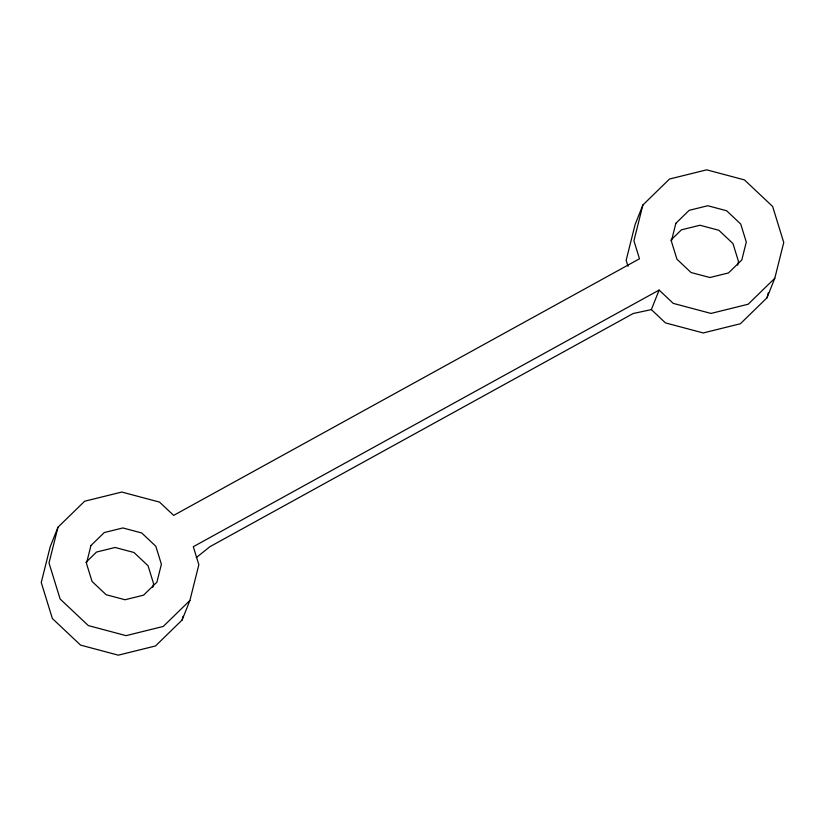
<?xml version="1.0" encoding="UTF-8"?>
<svg xmlns="http://www.w3.org/2000/svg" width="825" height="825" viewBox="0 0 825 825"><rect width="100%" height="100%" fill="white"/><g stroke="black" fill="none" stroke-linecap="round" stroke-linejoin="round"><path stroke-width="1.24" d="M642.881 204.992L633.92 240.776L639.478 258.782L173.642 515.398L159.534 502.105L121.791 492.051L84.624 501.239L57.987 527.206L49.015 562.99L60.122 599.002L88.327 625.587L126.07 635.642L163.247 626.453L189.884 600.487L198.846 564.712L193.297 546.707L659.134 290.08L673.231 303.373L710.975 313.428L748.151 304.239L774.788 278.272L783.75 242.498L772.643 206.487L744.439 179.891L706.695 169.837L669.518 179.025L642.881 204.992L635.116 224.513L626.154 260.288L628 266.289M152.728 587.379L153.625 583.801L148.067 565.795L133.97 552.492L115.098 547.47L96.504 552.059L85.852 562.454M57.987 527.206L50.212 546.727L41.25 582.502L52.357 618.513L80.561 645.109L118.305 655.163L155.482 645.975L182.119 620.008L183.047 616.306M737.632 265.165L738.53 261.587L732.971 243.581L718.864 230.278L699.992 225.256L681.409 229.845L670.756 240.23M196.257 557.628L209.901 546.697L633.198 313.51L651.358 309.602L665.466 322.895L703.209 332.949L740.376 323.761L767.013 297.794L768.25 292.865M182.119 620.008L189.884 600.487M651.358 309.602L659.134 290.08M767.013 297.794L774.788 278.272M90.956 545.521L86.47 563.413L92.029 581.419L106.136 594.722L125.008 599.744L143.591 595.155L156.905 582.172L161.391 564.279L155.832 546.274L141.735 532.971L122.863 527.948L104.28 532.548L90.956 545.521M675.861 223.307L671.375 241.199L676.933 259.205L691.03 272.508L709.902 277.53L728.496 272.941L741.809 259.958L746.295 242.065L740.737 224.06L726.639 210.757L707.768 205.734L689.174 210.334L675.861 223.307"/></g></svg>
